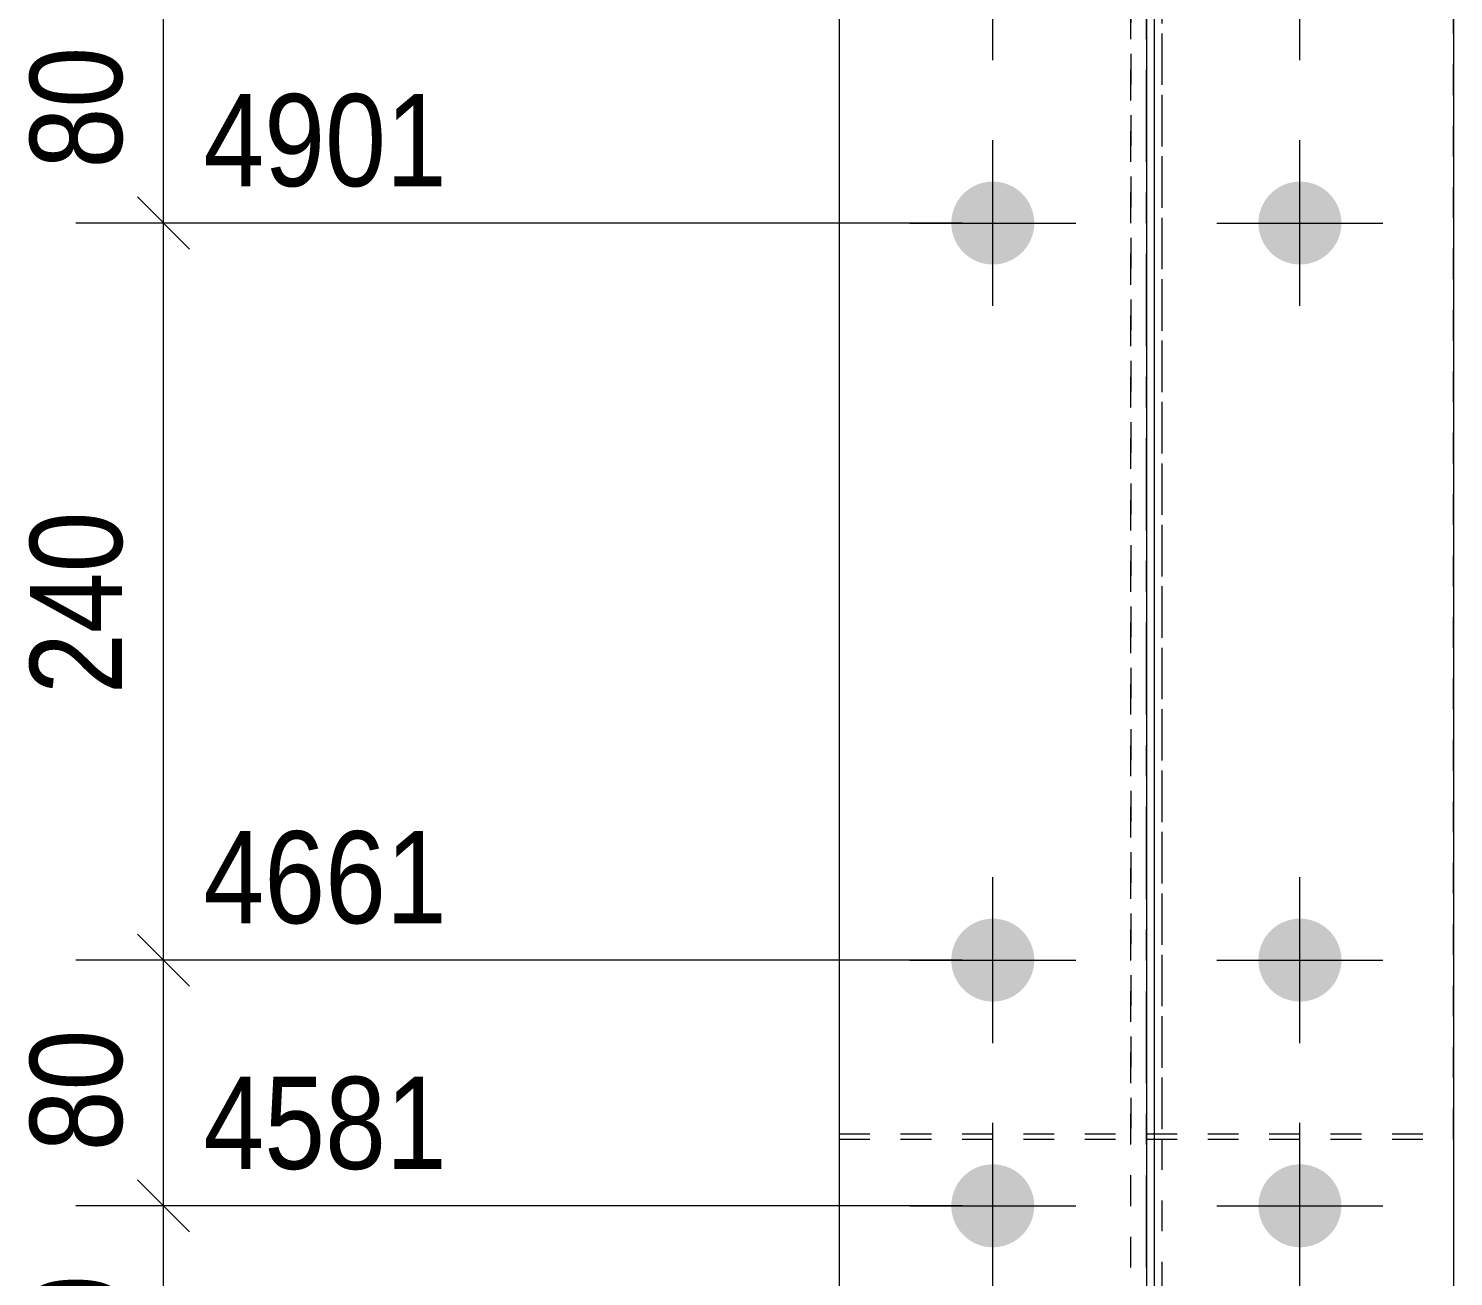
# Model space of a CAD drawing. Header units: millimetres. Extents: x 2 to 579, y 1 to 825.
# Drawn here: x 41.91 to 88.3, y 227.98 to 268.62 of the extents above; entities that cross this region are included whole.
import ezdxf

# ---------------------------------------------------------------- set-up
doc = ezdxf.new("R2010")
doc.units = ezdxf.units.MM
for name, pattern in [('XKITLINE00', [0]), ('XKITLINE01', [4, 1, -1, 1, -1]), ('XKITLINE03', [6, 3, -1, 1, -1])]:
    doc.linetypes.add(name, pattern=pattern)
for name, color, linetype, lineweight in [('Bolt', 3, 'Continuous', 0), ('Dimensions', 7, 'Continuous', 0), ('Part', 2, 'Continuous', 0)]:
    doc.layers.add(name, color=color, linetype=linetype, lineweight=lineweight)
doc.styles.add('ARIAL', font='ARIAL.TTF')

# ---------------------------------------------------------------- blocks, each defined once
blk = doc.blocks.new('*A49')
at = {"layer": 'Bolt'}
for points in [[(71.955, 262.315), (71.956, 262.349), (71.958, 262.382), (71.961, 262.415), (71.965, 262.448), (71.969, 262.48), (71.974, 262.513), (71.98, 262.546), (71.987, 262.578), (71.995, 262.61), (72.003, 262.642), (72.013, 262.674), (72.023, 262.706), (72.033, 262.737), (72.045, 262.768), (72.057, 262.799), (72.07, 262.829), (72.084, 262.859), (72.099, 262.889), (72.114, 262.919), (72.13, 262.948), (72.146, 262.976), (72.164, 263.005), (72.182, 263.032), (72.201, 263.06), (72.22, 263.086), (72.24, 263.113), (72.261, 263.139), (72.282, 263.164), (72.304, 263.189), (72.327, 263.213), (72.35, 263.237), (72.374, 263.26), (72.398, 263.283), (72.423, 263.305), (72.448, 263.326), (72.474, 263.347), (72.5, 263.367), (72.527, 263.386), (72.554, 263.405), (72.582, 263.423), (72.61, 263.44), (72.639, 263.457), (72.668, 263.473), (72.697, 263.488), (72.727, 263.503), (72.757, 263.516), (72.788, 263.53), (72.819, 263.542), (72.85, 263.553), (72.881, 263.564), (72.913, 263.574), (72.944, 263.583), (72.976, 263.592), (73.009, 263.599), (73.041, 263.606), (73.074, 263.612), (73.106, 263.618), (73.139, 263.622), (73.172, 263.626), (73.205, 263.629), (73.238, 263.631), (73.271, 263.632), (73.304, 263.632), (73.338, 263.632), (73.371, 263.631), (73.404, 263.629), (73.437, 263.626), (73.47, 263.622), (73.502, 263.618), (73.535, 263.612), (73.568, 263.606), (73.6, 263.599), (73.632, 263.592), (73.664, 263.583), (73.696, 263.574), (73.728, 263.564), (73.759, 263.553), (73.79, 263.542), (73.821, 263.53), (73.851, 263.516), (73.882, 263.503), (73.911, 263.488), (73.941, 263.473), (73.97, 263.457), (73.998, 263.44), (74.027, 263.423), (74.054, 263.405), (74.082, 263.386), (74.109, 263.367), (74.135, 263.347), (74.161, 263.326), (74.186, 263.305), (74.211, 263.283), (74.235, 263.26), (74.259, 263.237), (74.282, 263.213), (74.305, 263.189), (74.327, 263.164), (74.348, 263.139), (74.369, 263.113), (74.389, 263.086), (74.408, 263.06), (74.427, 263.032), (74.445, 263.005), (74.462, 262.976), (74.479, 262.948), (74.495, 262.919), (74.51, 262.889), (74.525, 262.859), (74.539, 262.829), (74.552, 262.799), (74.564, 262.768), (74.575, 262.737), (74.586, 262.706), (74.596, 262.674), (74.605, 262.642), (74.614, 262.61), (74.622, 262.578), (74.628, 262.546), (74.635, 262.513), (74.64, 262.48), (74.644, 262.448), (74.648, 262.415), (74.651, 262.382), (74.653, 262.349), (74.654, 262.315), (74.654, 262.282), (74.654, 262.249), (74.653, 262.216), (74.651, 262.183), (74.648, 262.15), (74.644, 262.117), (74.64, 262.084), (74.635, 262.051), (74.628, 262.019), (74.622, 261.987), (74.614, 261.954), (74.605, 261.922), (74.596, 261.89), (74.586, 261.859), (74.575, 261.827), (74.564, 261.796), (74.552, 261.766), (74.539, 261.735), (74.525, 261.705), (74.51, 261.675), (74.495, 261.646), (74.479, 261.617), (74.462, 261.588), (74.445, 261.56), (74.427, 261.532), (74.408, 261.505), (74.389, 261.478), (74.369, 261.452), (74.348, 261.426), (74.327, 261.401), (74.305, 261.376), (74.282, 261.351), (74.259, 261.328), (74.235, 261.305), (74.211, 261.282), (74.186, 261.26), (74.161, 261.239), (74.135, 261.218), (74.109, 261.198), (74.082, 261.179), (74.054, 261.16), (74.027, 261.142), (73.998, 261.124), (73.97, 261.108), (73.941, 261.092), (73.911, 261.076), (73.882, 261.062), (73.851, 261.048), (73.821, 261.035), (73.79, 261.023), (73.759, 261.011), (73.728, 261), (73.696, 260.99), (73.664, 260.981), (73.632, 260.973), (73.6, 260.965), (73.568, 260.958), (73.535, 260.952), (73.502, 260.947), (73.47, 260.942), (73.437, 260.939), (73.404, 260.936), (73.371, 260.934), (73.338, 260.933), (73.304, 260.932), (73.271, 260.933), (73.238, 260.934), (73.205, 260.936), (73.172, 260.939), (73.139, 260.942), (73.106, 260.947), (73.074, 260.952), (73.041, 260.958), (73.009, 260.965), (72.976, 260.973), (72.944, 260.981), (72.913, 260.99), (72.881, 261), (72.85, 261.011), (72.819, 261.023), (72.788, 261.035), (72.757, 261.048), (72.727, 261.062), (72.697, 261.076), (72.668, 261.092), (72.639, 261.108), (72.61, 261.124), (72.582, 261.142), (72.554, 261.16), (72.527, 261.179), (72.5, 261.198), (72.474, 261.218), (72.448, 261.239), (72.423, 261.26), (72.398, 261.282), (72.374, 261.305), (72.35, 261.328), (72.327, 261.351), (72.304, 261.376), (72.282, 261.401), (72.261, 261.426), (72.24, 261.452), (72.22, 261.478), (72.201, 261.505), (72.182, 261.532), (72.164, 261.56), (72.146, 261.588), (72.13, 261.617), (72.114, 261.646), (72.099, 261.675), (72.084, 261.705), (72.07, 261.735), (72.057, 261.766), (72.045, 261.796), (72.033, 261.827), (72.023, 261.859), (72.013, 261.89), (72.003, 261.922), (71.995, 261.954), (71.987, 261.987), (71.98, 262.019), (71.974, 262.051), (71.969, 262.084), (71.965, 262.117), (71.961, 262.15), (71.958, 262.183), (71.956, 262.216), (71.955, 262.249), (71.954, 262.282)], [(81.955, 262.315), (81.956, 262.349), (81.958, 262.382), (81.961, 262.415), (81.965, 262.448), (81.969, 262.48), (81.974, 262.513), (81.98, 262.546), (81.987, 262.578), (81.995, 262.61), (82.003, 262.642), (82.013, 262.674), (82.023, 262.706), (82.033, 262.737), (82.045, 262.768), (82.057, 262.799), (82.07, 262.829), (82.084, 262.859), (82.099, 262.889), (82.114, 262.919), (82.13, 262.948), (82.146, 262.976), (82.164, 263.005), (82.182, 263.032), (82.201, 263.06), (82.22, 263.086), (82.24, 263.113), (82.261, 263.139), (82.282, 263.164), (82.304, 263.189), (82.327, 263.213), (82.35, 263.237), (82.374, 263.26), (82.398, 263.283), (82.423, 263.305), (82.448, 263.326), (82.474, 263.347), (82.5, 263.367), (82.527, 263.386), (82.554, 263.405), (82.582, 263.423), (82.61, 263.44), (82.639, 263.457), (82.668, 263.473), (82.697, 263.488), (82.727, 263.503), (82.757, 263.516), (82.788, 263.53), (82.819, 263.542), (82.85, 263.553), (82.881, 263.564), (82.913, 263.574), (82.944, 263.583), (82.976, 263.592), (83.009, 263.599), (83.041, 263.606), (83.074, 263.612), (83.106, 263.618), (83.139, 263.622), (83.172, 263.626), (83.205, 263.629), (83.238, 263.631), (83.271, 263.632), (83.304, 263.632), (83.338, 263.632), (83.371, 263.631), (83.404, 263.629), (83.437, 263.626), (83.47, 263.622), (83.502, 263.618), (83.535, 263.612), (83.568, 263.606), (83.6, 263.599), (83.632, 263.592), (83.664, 263.583), (83.696, 263.574), (83.728, 263.564), (83.759, 263.553), (83.79, 263.542), (83.821, 263.53), (83.851, 263.516), (83.882, 263.503), (83.911, 263.488), (83.941, 263.473), (83.97, 263.457), (83.998, 263.44), (84.027, 263.423), (84.054, 263.405), (84.082, 263.386), (84.109, 263.367), (84.135, 263.347), (84.161, 263.326), (84.186, 263.305), (84.211, 263.283), (84.235, 263.26), (84.259, 263.237), (84.282, 263.213), (84.305, 263.189), (84.327, 263.164), (84.348, 263.139), (84.369, 263.113), (84.389, 263.086), (84.408, 263.06), (84.427, 263.032), (84.445, 263.005), (84.462, 262.976), (84.479, 262.948), (84.495, 262.919), (84.51, 262.889), (84.525, 262.859), (84.539, 262.829), (84.552, 262.799), (84.564, 262.768), (84.575, 262.737), (84.586, 262.706), (84.596, 262.674), (84.605, 262.642), (84.614, 262.61), (84.622, 262.578), (84.628, 262.546), (84.635, 262.513), (84.64, 262.48), (84.644, 262.448), (84.648, 262.415), (84.651, 262.382), (84.653, 262.349), (84.654, 262.315), (84.654, 262.282), (84.654, 262.249), (84.653, 262.216), (84.651, 262.183), (84.648, 262.15), (84.644, 262.117), (84.64, 262.084), (84.635, 262.051), (84.628, 262.019), (84.622, 261.987), (84.614, 261.954), (84.605, 261.922), (84.596, 261.89), (84.586, 261.859), (84.575, 261.827), (84.564, 261.796), (84.552, 261.766), (84.539, 261.735), (84.525, 261.705), (84.51, 261.675), (84.495, 261.646), (84.479, 261.617), (84.462, 261.588), (84.445, 261.56), (84.427, 261.532), (84.408, 261.505), (84.389, 261.478), (84.369, 261.452), (84.348, 261.426), (84.327, 261.401), (84.305, 261.376), (84.282, 261.351), (84.259, 261.328), (84.235, 261.305), (84.211, 261.282), (84.186, 261.26), (84.161, 261.239), (84.135, 261.218), (84.109, 261.198), (84.082, 261.179), (84.054, 261.16), (84.027, 261.142), (83.998, 261.124), (83.97, 261.108), (83.941, 261.092), (83.911, 261.076), (83.882, 261.062), (83.851, 261.048), (83.821, 261.035), (83.79, 261.023), (83.759, 261.011), (83.728, 261), (83.696, 260.99), (83.664, 260.981), (83.632, 260.973), (83.6, 260.965), (83.568, 260.958), (83.535, 260.952), (83.502, 260.947), (83.47, 260.942), (83.437, 260.939), (83.404, 260.936), (83.371, 260.934), (83.338, 260.933), (83.304, 260.932), (83.271, 260.933), (83.238, 260.934), (83.205, 260.936), (83.172, 260.939), (83.139, 260.942), (83.106, 260.947), (83.074, 260.952), (83.041, 260.958), (83.009, 260.965), (82.976, 260.973), (82.944, 260.981), (82.913, 260.99), (82.881, 261), (82.85, 261.011), (82.819, 261.023), (82.788, 261.035), (82.757, 261.048), (82.727, 261.062), (82.697, 261.076), (82.668, 261.092), (82.639, 261.108), (82.61, 261.124), (82.582, 261.142), (82.554, 261.16), (82.527, 261.179), (82.5, 261.198), (82.474, 261.218), (82.448, 261.239), (82.423, 261.26), (82.398, 261.282), (82.374, 261.305), (82.35, 261.328), (82.327, 261.351), (82.304, 261.376), (82.282, 261.401), (82.261, 261.426), (82.24, 261.452), (82.22, 261.478), (82.201, 261.505), (82.182, 261.532), (82.164, 261.56), (82.146, 261.588), (82.13, 261.617), (82.114, 261.646), (82.099, 261.675), (82.084, 261.705), (82.07, 261.735), (82.057, 261.766), (82.045, 261.796), (82.033, 261.827), (82.023, 261.859), (82.013, 261.89), (82.003, 261.922), (81.995, 261.954), (81.987, 261.987), (81.98, 262.019), (81.974, 262.051), (81.969, 262.084), (81.965, 262.117), (81.961, 262.15), (81.958, 262.183), (81.956, 262.216), (81.955, 262.249), (81.954, 262.282)], [(71.955, 238.315), (71.956, 238.349), (71.958, 238.382), (71.961, 238.415), (71.965, 238.448), (71.969, 238.48), (71.974, 238.513), (71.98, 238.546), (71.987, 238.578), (71.995, 238.61), (72.003, 238.642), (72.013, 238.674), (72.023, 238.706), (72.033, 238.737), (72.045, 238.768), (72.057, 238.799), (72.07, 238.829), (72.084, 238.859), (72.099, 238.889), (72.114, 238.919), (72.13, 238.948), (72.146, 238.976), (72.164, 239.005), (72.182, 239.032), (72.201, 239.06), (72.22, 239.086), (72.24, 239.113), (72.261, 239.139), (72.282, 239.164), (72.304, 239.189), (72.327, 239.213), (72.35, 239.237), (72.374, 239.26), (72.398, 239.283), (72.423, 239.305), (72.448, 239.326), (72.474, 239.347), (72.5, 239.367), (72.527, 239.386), (72.554, 239.405), (72.582, 239.423), (72.61, 239.44), (72.639, 239.457), (72.668, 239.473), (72.697, 239.488), (72.727, 239.503), (72.757, 239.516), (72.788, 239.53), (72.819, 239.542), (72.85, 239.553), (72.881, 239.564), (72.913, 239.574), (72.944, 239.583), (72.976, 239.592), (73.009, 239.599), (73.041, 239.606), (73.074, 239.612), (73.106, 239.618), (73.139, 239.622), (73.172, 239.626), (73.205, 239.629), (73.238, 239.631), (73.271, 239.632), (73.304, 239.632), (73.338, 239.632), (73.371, 239.631), (73.404, 239.629), (73.437, 239.626), (73.47, 239.622), (73.502, 239.618), (73.535, 239.612), (73.568, 239.606), (73.6, 239.599), (73.632, 239.592), (73.664, 239.583), (73.696, 239.574), (73.728, 239.564), (73.759, 239.553), (73.79, 239.542), (73.821, 239.53), (73.851, 239.516), (73.882, 239.503), (73.911, 239.488), (73.941, 239.473), (73.97, 239.457), (73.998, 239.44), (74.027, 239.423), (74.054, 239.405), (74.082, 239.386), (74.109, 239.367), (74.135, 239.347), (74.161, 239.326), (74.186, 239.305), (74.211, 239.283), (74.235, 239.26), (74.259, 239.237), (74.282, 239.213), (74.305, 239.189), (74.327, 239.164), (74.348, 239.139), (74.369, 239.113), (74.389, 239.086), (74.408, 239.06), (74.427, 239.032), (74.445, 239.005), (74.462, 238.976), (74.479, 238.948), (74.495, 238.919), (74.51, 238.889), (74.525, 238.859), (74.539, 238.829), (74.552, 238.799), (74.564, 238.768), (74.575, 238.737), (74.586, 238.706), (74.596, 238.674), (74.605, 238.642), (74.614, 238.61), (74.622, 238.578), (74.628, 238.546), (74.635, 238.513), (74.64, 238.48), (74.644, 238.448), (74.648, 238.415), (74.651, 238.382), (74.653, 238.349), (74.654, 238.315), (74.654, 238.282), (74.654, 238.249), (74.653, 238.216), (74.651, 238.183), (74.648, 238.15), (74.644, 238.117), (74.64, 238.084), (74.635, 238.051), (74.628, 238.019), (74.622, 237.987), (74.614, 237.954), (74.605, 237.922), (74.596, 237.89), (74.586, 237.859), (74.575, 237.827), (74.564, 237.796), (74.552, 237.766), (74.539, 237.735), (74.525, 237.705), (74.51, 237.675), (74.495, 237.646), (74.479, 237.617), (74.462, 237.588), (74.445, 237.56), (74.427, 237.532), (74.408, 237.505), (74.389, 237.478), (74.369, 237.452), (74.348, 237.426), (74.327, 237.401), (74.305, 237.376), (74.282, 237.351), (74.259, 237.328), (74.235, 237.305), (74.211, 237.282), (74.186, 237.26), (74.161, 237.239), (74.135, 237.218), (74.109, 237.198), (74.082, 237.179), (74.054, 237.16), (74.027, 237.142), (73.998, 237.124), (73.97, 237.108), (73.941, 237.092), (73.911, 237.076), (73.882, 237.062), (73.851, 237.048), (73.821, 237.035), (73.79, 237.023), (73.759, 237.011), (73.728, 237), (73.696, 236.99), (73.664, 236.981), (73.632, 236.973), (73.6, 236.965), (73.568, 236.958), (73.535, 236.952), (73.502, 236.947), (73.47, 236.942), (73.437, 236.939), (73.404, 236.936), (73.371, 236.934), (73.338, 236.933), (73.304, 236.932), (73.271, 236.933), (73.238, 236.934), (73.205, 236.936), (73.172, 236.939), (73.139, 236.942), (73.106, 236.947), (73.074, 236.952), (73.041, 236.958), (73.009, 236.965), (72.976, 236.973), (72.944, 236.981), (72.913, 236.99), (72.881, 237), (72.85, 237.011), (72.819, 237.023), (72.788, 237.035), (72.757, 237.048), (72.727, 237.062), (72.697, 237.076), (72.668, 237.092), (72.639, 237.108), (72.61, 237.124), (72.582, 237.142), (72.554, 237.16), (72.527, 237.179), (72.5, 237.198), (72.474, 237.218), (72.448, 237.239), (72.423, 237.26), (72.398, 237.282), (72.374, 237.305), (72.35, 237.328), (72.327, 237.351), (72.304, 237.376), (72.282, 237.401), (72.261, 237.426), (72.24, 237.452), (72.22, 237.478), (72.201, 237.505), (72.182, 237.532), (72.164, 237.56), (72.146, 237.588), (72.13, 237.617), (72.114, 237.646), (72.099, 237.675), (72.084, 237.705), (72.07, 237.735), (72.057, 237.766), (72.045, 237.796), (72.033, 237.827), (72.023, 237.859), (72.013, 237.89), (72.003, 237.922), (71.995, 237.954), (71.987, 237.987), (71.98, 238.019), (71.974, 238.051), (71.969, 238.084), (71.965, 238.117), (71.961, 238.15), (71.958, 238.183), (71.956, 238.216), (71.955, 238.249), (71.954, 238.282)], [(81.955, 238.315), (81.956, 238.349), (81.958, 238.382), (81.961, 238.415), (81.965, 238.448), (81.969, 238.48), (81.974, 238.513), (81.98, 238.546), (81.987, 238.578), (81.995, 238.61), (82.003, 238.642), (82.013, 238.674), (82.023, 238.706), (82.033, 238.737), (82.045, 238.768), (82.057, 238.799), (82.07, 238.829), (82.084, 238.859), (82.099, 238.889), (82.114, 238.919), (82.13, 238.948), (82.146, 238.976), (82.164, 239.005), (82.182, 239.032), (82.201, 239.06), (82.22, 239.086), (82.24, 239.113), (82.261, 239.139), (82.282, 239.164), (82.304, 239.189), (82.327, 239.213), (82.35, 239.237), (82.374, 239.26), (82.398, 239.283), (82.423, 239.305), (82.448, 239.326), (82.474, 239.347), (82.5, 239.367), (82.527, 239.386), (82.554, 239.405), (82.582, 239.423), (82.61, 239.44), (82.639, 239.457), (82.668, 239.473), (82.697, 239.488), (82.727, 239.503), (82.757, 239.516), (82.788, 239.53), (82.819, 239.542), (82.85, 239.553), (82.881, 239.564), (82.913, 239.574), (82.944, 239.583), (82.976, 239.592), (83.009, 239.599), (83.041, 239.606), (83.074, 239.612), (83.106, 239.618), (83.139, 239.622), (83.172, 239.626), (83.205, 239.629), (83.238, 239.631), (83.271, 239.632), (83.304, 239.632), (83.338, 239.632), (83.371, 239.631), (83.404, 239.629), (83.437, 239.626), (83.47, 239.622), (83.502, 239.618), (83.535, 239.612), (83.568, 239.606), (83.6, 239.599), (83.632, 239.592), (83.664, 239.583), (83.696, 239.574), (83.728, 239.564), (83.759, 239.553), (83.79, 239.542), (83.821, 239.53), (83.851, 239.516), (83.882, 239.503), (83.911, 239.488), (83.941, 239.473), (83.97, 239.457), (83.998, 239.44), (84.027, 239.423), (84.054, 239.405), (84.082, 239.386), (84.109, 239.367), (84.135, 239.347), (84.161, 239.326), (84.186, 239.305), (84.211, 239.283), (84.235, 239.26), (84.259, 239.237), (84.282, 239.213), (84.305, 239.189), (84.327, 239.164), (84.348, 239.139), (84.369, 239.113), (84.389, 239.086), (84.408, 239.06), (84.427, 239.032), (84.445, 239.005), (84.462, 238.976), (84.479, 238.948), (84.495, 238.919), (84.51, 238.889), (84.525, 238.859), (84.539, 238.829), (84.552, 238.799), (84.564, 238.768), (84.575, 238.737), (84.586, 238.706), (84.596, 238.674), (84.605, 238.642), (84.614, 238.61), (84.622, 238.578), (84.628, 238.546), (84.635, 238.513), (84.64, 238.48), (84.644, 238.448), (84.648, 238.415), (84.651, 238.382), (84.653, 238.349), (84.654, 238.315), (84.654, 238.282), (84.654, 238.249), (84.653, 238.216), (84.651, 238.183), (84.648, 238.15), (84.644, 238.117), (84.64, 238.084), (84.635, 238.051), (84.628, 238.019), (84.622, 237.987), (84.614, 237.954), (84.605, 237.922), (84.596, 237.89), (84.586, 237.859), (84.575, 237.827), (84.564, 237.796), (84.552, 237.766), (84.539, 237.735), (84.525, 237.705), (84.51, 237.675), (84.495, 237.646), (84.479, 237.617), (84.462, 237.588), (84.445, 237.56), (84.427, 237.532), (84.408, 237.505), (84.389, 237.478), (84.369, 237.452), (84.348, 237.426), (84.327, 237.401), (84.305, 237.376), (84.282, 237.351), (84.259, 237.328), (84.235, 237.305), (84.211, 237.282), (84.186, 237.26), (84.161, 237.239), (84.135, 237.218), (84.109, 237.198), (84.082, 237.179), (84.054, 237.16), (84.027, 237.142), (83.998, 237.124), (83.97, 237.108), (83.941, 237.092), (83.911, 237.076), (83.882, 237.062), (83.851, 237.048), (83.821, 237.035), (83.79, 237.023), (83.759, 237.011), (83.728, 237), (83.696, 236.99), (83.664, 236.981), (83.632, 236.973), (83.6, 236.965), (83.568, 236.958), (83.535, 236.952), (83.502, 236.947), (83.47, 236.942), (83.437, 236.939), (83.404, 236.936), (83.371, 236.934), (83.338, 236.933), (83.304, 236.932), (83.271, 236.933), (83.238, 236.934), (83.205, 236.936), (83.172, 236.939), (83.139, 236.942), (83.106, 236.947), (83.074, 236.952), (83.041, 236.958), (83.009, 236.965), (82.976, 236.973), (82.944, 236.981), (82.913, 236.99), (82.881, 237), (82.85, 237.011), (82.819, 237.023), (82.788, 237.035), (82.757, 237.048), (82.727, 237.062), (82.697, 237.076), (82.668, 237.092), (82.639, 237.108), (82.61, 237.124), (82.582, 237.142), (82.554, 237.16), (82.527, 237.179), (82.5, 237.198), (82.474, 237.218), (82.448, 237.239), (82.423, 237.26), (82.398, 237.282), (82.374, 237.305), (82.35, 237.328), (82.327, 237.351), (82.304, 237.376), (82.282, 237.401), (82.261, 237.426), (82.24, 237.452), (82.22, 237.478), (82.201, 237.505), (82.182, 237.532), (82.164, 237.56), (82.146, 237.588), (82.13, 237.617), (82.114, 237.646), (82.099, 237.675), (82.084, 237.705), (82.07, 237.735), (82.057, 237.766), (82.045, 237.796), (82.033, 237.827), (82.023, 237.859), (82.013, 237.89), (82.003, 237.922), (81.995, 237.954), (81.987, 237.987), (81.98, 238.019), (81.974, 238.051), (81.969, 238.084), (81.965, 238.117), (81.961, 238.15), (81.958, 238.183), (81.956, 238.216), (81.955, 238.249), (81.954, 238.282)], [(71.955, 230.315), (71.956, 230.349), (71.958, 230.382), (71.961, 230.415), (71.965, 230.448), (71.969, 230.48), (71.974, 230.513), (71.98, 230.546), (71.987, 230.578), (71.995, 230.61), (72.003, 230.642), (72.013, 230.674), (72.023, 230.706), (72.033, 230.737), (72.045, 230.768), (72.057, 230.799), (72.07, 230.829), (72.084, 230.859), (72.099, 230.889), (72.114, 230.919), (72.13, 230.948), (72.146, 230.976), (72.164, 231.005), (72.182, 231.032), (72.201, 231.06), (72.22, 231.086), (72.24, 231.113), (72.261, 231.139), (72.282, 231.164), (72.304, 231.189), (72.327, 231.213), (72.35, 231.237), (72.374, 231.26), (72.398, 231.283), (72.423, 231.305), (72.448, 231.326), (72.474, 231.347), (72.5, 231.367), (72.527, 231.386), (72.554, 231.405), (72.582, 231.423), (72.61, 231.44), (72.639, 231.457), (72.668, 231.473), (72.697, 231.488), (72.727, 231.503), (72.757, 231.516), (72.788, 231.53), (72.819, 231.542), (72.85, 231.553), (72.881, 231.564), (72.913, 231.574), (72.944, 231.583), (72.976, 231.592), (73.009, 231.599), (73.041, 231.606), (73.074, 231.612), (73.106, 231.618), (73.139, 231.622), (73.172, 231.626), (73.205, 231.629), (73.238, 231.631), (73.271, 231.632), (73.304, 231.632), (73.338, 231.632), (73.371, 231.631), (73.404, 231.629), (73.437, 231.626), (73.47, 231.622), (73.502, 231.618), (73.535, 231.612), (73.568, 231.606), (73.6, 231.599), (73.632, 231.592), (73.664, 231.583), (73.696, 231.574), (73.728, 231.564), (73.759, 231.553), (73.79, 231.542), (73.821, 231.53), (73.851, 231.516), (73.882, 231.503), (73.911, 231.488), (73.941, 231.473), (73.97, 231.457), (73.998, 231.44), (74.027, 231.423), (74.054, 231.405), (74.082, 231.386), (74.109, 231.367), (74.135, 231.347), (74.161, 231.326), (74.186, 231.305), (74.211, 231.283), (74.235, 231.26), (74.259, 231.237), (74.282, 231.213), (74.305, 231.189), (74.327, 231.164), (74.348, 231.139), (74.369, 231.113), (74.389, 231.086), (74.408, 231.06), (74.427, 231.032), (74.445, 231.005), (74.462, 230.976), (74.479, 230.948), (74.495, 230.919), (74.51, 230.889), (74.525, 230.859), (74.539, 230.829), (74.552, 230.799), (74.564, 230.768), (74.575, 230.737), (74.586, 230.706), (74.596, 230.674), (74.605, 230.642), (74.614, 230.61), (74.622, 230.578), (74.628, 230.546), (74.635, 230.513), (74.64, 230.48), (74.644, 230.448), (74.648, 230.415), (74.651, 230.382), (74.653, 230.349), (74.654, 230.315), (74.654, 230.282), (74.654, 230.249), (74.653, 230.216), (74.651, 230.183), (74.648, 230.15), (74.644, 230.117), (74.64, 230.084), (74.635, 230.051), (74.628, 230.019), (74.622, 229.987), (74.614, 229.954), (74.605, 229.922), (74.596, 229.89), (74.586, 229.859), (74.575, 229.827), (74.564, 229.796), (74.552, 229.766), (74.539, 229.735), (74.525, 229.705), (74.51, 229.675), (74.495, 229.646), (74.479, 229.617), (74.462, 229.588), (74.445, 229.56), (74.427, 229.532), (74.408, 229.505), (74.389, 229.478), (74.369, 229.452), (74.348, 229.426), (74.327, 229.401), (74.305, 229.376), (74.282, 229.351), (74.259, 229.328), (74.235, 229.305), (74.211, 229.282), (74.186, 229.26), (74.161, 229.239), (74.135, 229.218), (74.109, 229.198), (74.082, 229.179), (74.054, 229.16), (74.027, 229.142), (73.998, 229.124), (73.97, 229.108), (73.941, 229.092), (73.911, 229.076), (73.882, 229.062), (73.851, 229.048), (73.821, 229.035), (73.79, 229.023), (73.759, 229.011), (73.728, 229), (73.696, 228.99), (73.664, 228.981), (73.632, 228.973), (73.6, 228.965), (73.568, 228.958), (73.535, 228.952), (73.502, 228.947), (73.47, 228.942), (73.437, 228.939), (73.404, 228.936), (73.371, 228.934), (73.338, 228.933), (73.304, 228.932), (73.271, 228.933), (73.238, 228.934), (73.205, 228.936), (73.172, 228.939), (73.139, 228.942), (73.106, 228.947), (73.074, 228.952), (73.041, 228.958), (73.009, 228.965), (72.976, 228.973), (72.944, 228.981), (72.913, 228.99), (72.881, 229), (72.85, 229.011), (72.819, 229.023), (72.788, 229.035), (72.757, 229.048), (72.727, 229.062), (72.697, 229.076), (72.668, 229.092), (72.639, 229.108), (72.61, 229.124), (72.582, 229.142), (72.554, 229.16), (72.527, 229.179), (72.5, 229.198), (72.474, 229.218), (72.448, 229.239), (72.423, 229.26), (72.398, 229.282), (72.374, 229.305), (72.35, 229.328), (72.327, 229.351), (72.304, 229.376), (72.282, 229.401), (72.261, 229.426), (72.24, 229.452), (72.22, 229.478), (72.201, 229.505), (72.182, 229.532), (72.164, 229.56), (72.146, 229.588), (72.13, 229.617), (72.114, 229.646), (72.099, 229.675), (72.084, 229.705), (72.07, 229.735), (72.057, 229.766), (72.045, 229.796), (72.033, 229.827), (72.023, 229.859), (72.013, 229.89), (72.003, 229.922), (71.995, 229.954), (71.987, 229.987), (71.98, 230.019), (71.974, 230.051), (71.969, 230.084), (71.965, 230.117), (71.961, 230.15), (71.958, 230.183), (71.956, 230.216), (71.955, 230.249), (71.954, 230.282)], [(81.955, 230.315), (81.956, 230.349), (81.958, 230.382), (81.961, 230.415), (81.965, 230.448), (81.969, 230.48), (81.974, 230.513), (81.98, 230.546), (81.987, 230.578), (81.995, 230.61), (82.003, 230.642), (82.013, 230.674), (82.023, 230.706), (82.033, 230.737), (82.045, 230.768), (82.057, 230.799), (82.07, 230.829), (82.084, 230.859), (82.099, 230.889), (82.114, 230.919), (82.13, 230.948), (82.146, 230.976), (82.164, 231.005), (82.182, 231.032), (82.201, 231.06), (82.22, 231.086), (82.24, 231.113), (82.261, 231.139), (82.282, 231.164), (82.304, 231.189), (82.327, 231.213), (82.35, 231.237), (82.374, 231.26), (82.398, 231.283), (82.423, 231.305), (82.448, 231.326), (82.474, 231.347), (82.5, 231.367), (82.527, 231.386), (82.554, 231.405), (82.582, 231.423), (82.61, 231.44), (82.639, 231.457), (82.668, 231.473), (82.697, 231.488), (82.727, 231.503), (82.757, 231.516), (82.788, 231.53), (82.819, 231.542), (82.85, 231.553), (82.881, 231.564), (82.913, 231.574), (82.944, 231.583), (82.976, 231.592), (83.009, 231.599), (83.041, 231.606), (83.074, 231.612), (83.106, 231.618), (83.139, 231.622), (83.172, 231.626), (83.205, 231.629), (83.238, 231.631), (83.271, 231.632), (83.304, 231.632), (83.338, 231.632), (83.371, 231.631), (83.404, 231.629), (83.437, 231.626), (83.47, 231.622), (83.502, 231.618), (83.535, 231.612), (83.568, 231.606), (83.6, 231.599), (83.632, 231.592), (83.664, 231.583), (83.696, 231.574), (83.728, 231.564), (83.759, 231.553), (83.79, 231.542), (83.821, 231.53), (83.851, 231.516), (83.882, 231.503), (83.911, 231.488), (83.941, 231.473), (83.97, 231.457), (83.998, 231.44), (84.027, 231.423), (84.054, 231.405), (84.082, 231.386), (84.109, 231.367), (84.135, 231.347), (84.161, 231.326), (84.186, 231.305), (84.211, 231.283), (84.235, 231.26), (84.259, 231.237), (84.282, 231.213), (84.305, 231.189), (84.327, 231.164), (84.348, 231.139), (84.369, 231.113), (84.389, 231.086), (84.408, 231.06), (84.427, 231.032), (84.445, 231.005), (84.462, 230.976), (84.479, 230.948), (84.495, 230.919), (84.51, 230.889), (84.525, 230.859), (84.539, 230.829), (84.552, 230.799), (84.564, 230.768), (84.575, 230.737), (84.586, 230.706), (84.596, 230.674), (84.605, 230.642), (84.614, 230.61), (84.622, 230.578), (84.628, 230.546), (84.635, 230.513), (84.64, 230.48), (84.644, 230.448), (84.648, 230.415), (84.651, 230.382), (84.653, 230.349), (84.654, 230.315), (84.654, 230.282), (84.654, 230.249), (84.653, 230.216), (84.651, 230.183), (84.648, 230.15), (84.644, 230.117), (84.64, 230.084), (84.635, 230.051), (84.628, 230.019), (84.622, 229.987), (84.614, 229.954), (84.605, 229.922), (84.596, 229.89), (84.586, 229.859), (84.575, 229.827), (84.564, 229.796), (84.552, 229.766), (84.539, 229.735), (84.525, 229.705), (84.51, 229.675), (84.495, 229.646), (84.479, 229.617), (84.462, 229.588), (84.445, 229.56), (84.427, 229.532), (84.408, 229.505), (84.389, 229.478), (84.369, 229.452), (84.348, 229.426), (84.327, 229.401), (84.305, 229.376), (84.282, 229.351), (84.259, 229.328), (84.235, 229.305), (84.211, 229.282), (84.186, 229.26), (84.161, 229.239), (84.135, 229.218), (84.109, 229.198), (84.082, 229.179), (84.054, 229.16), (84.027, 229.142), (83.998, 229.124), (83.97, 229.108), (83.941, 229.092), (83.911, 229.076), (83.882, 229.062), (83.851, 229.048), (83.821, 229.035), (83.79, 229.023), (83.759, 229.011), (83.728, 229), (83.696, 228.99), (83.664, 228.981), (83.632, 228.973), (83.6, 228.965), (83.568, 228.958), (83.535, 228.952), (83.502, 228.947), (83.47, 228.942), (83.437, 228.939), (83.404, 228.936), (83.371, 228.934), (83.338, 228.933), (83.304, 228.932), (83.271, 228.933), (83.238, 228.934), (83.205, 228.936), (83.172, 228.939), (83.139, 228.942), (83.106, 228.947), (83.074, 228.952), (83.041, 228.958), (83.009, 228.965), (82.976, 228.973), (82.944, 228.981), (82.913, 228.99), (82.881, 229), (82.85, 229.011), (82.819, 229.023), (82.788, 229.035), (82.757, 229.048), (82.727, 229.062), (82.697, 229.076), (82.668, 229.092), (82.639, 229.108), (82.61, 229.124), (82.582, 229.142), (82.554, 229.16), (82.527, 229.179), (82.5, 229.198), (82.474, 229.218), (82.448, 229.239), (82.423, 229.26), (82.398, 229.282), (82.374, 229.305), (82.35, 229.328), (82.327, 229.351), (82.304, 229.376), (82.282, 229.401), (82.261, 229.426), (82.24, 229.452), (82.22, 229.478), (82.201, 229.505), (82.182, 229.532), (82.164, 229.56), (82.146, 229.588), (82.13, 229.617), (82.114, 229.646), (82.099, 229.675), (82.084, 229.705), (82.07, 229.735), (82.057, 229.766), (82.045, 229.796), (82.033, 229.827), (82.023, 229.859), (82.013, 229.89), (82.003, 229.922), (81.995, 229.954), (81.987, 229.987), (81.98, 230.019), (81.974, 230.051), (81.969, 230.084), (81.965, 230.117), (81.961, 230.15), (81.958, 230.183), (81.956, 230.216), (81.955, 230.249), (81.954, 230.282)]]:
    blk.add_hatch(color=3, dxfattribs=at).paths.add_polyline_path(points, flags=17)
at = {"layer": 'Bolt', "color": 3, "linetype": 'XKITLINE00', "lineweight": 0}
for p, q in [((73.304, 267.582), (73.304, 272.982)), ((83.304, 267.582), (83.304, 272.982)), ((73.304, 259.582), (73.304, 264.982)), ((83.304, 259.582), (83.304, 264.982)), ((70.604, 262.282), (76.004, 262.282)), ((80.604, 262.282), (86.004, 262.282)), ((73.304, 235.582), (73.304, 240.982)), ((83.304, 235.582), (83.304, 240.982)), ((70.604, 238.282), (76.004, 238.282)), ((80.604, 238.282), (86.004, 238.282)), ((73.304, 227.582), (73.304, 232.982)), ((83.304, 227.582), (83.304, 232.982)), ((70.604, 230.282), (76.004, 230.282)), ((80.604, 230.282), (86.004, 230.282))]:
    blk.add_line(p, q, dxfattribs=at)
blk = doc.blocks.new('*A62')
at = {"layer": 'Part', "color": 2, "linetype": 'XKITLINE00', "lineweight": 0}
for p, q in [((68.304, 667.574), (68.304, 150.275)), ((88.304, 667.574), (88.304, 150.275))]:
    blk.add_line(p, q, dxfattribs=at)
at = {"layer": 'Part', "color": 7, "linetype": 'XKITLINE01', "lineweight": 0}
for p, q in [((77.804, 150.275), (77.804, 666.456)), ((78.804, 666.456), (78.804, 150.275))]:
    blk.add_line(p, q, dxfattribs=at)
at = {"layer": 'Part', "color": 7, "linetype": 'XKITLINE03', "lineweight": 0}
blk.add_line((78.304, 150.275), (78.304, 660.1), dxfattribs=at)
blk = doc.blocks.new('*A75')
at = {"layer": 'Part', "color": 7, "linetype": 'XKITLINE01', "lineweight": 0}
for p, q in [((77.804, 631.797), (77.804, 232.626)), ((78.804, 631.778), (78.804, 232.626)), ((68.304, 603.982), (68.304, 232.451)), ((88.304, 232.451), (88.304, 603.982)), ((68.304, 232.626), (88.304, 232.626)), ((68.304, 232.451), (88.304, 232.451))]:
    blk.add_line(p, q, dxfattribs=at)
blk = doc.blocks.new('*A207')
at = {"layer": 'Dimensions', "color": 7, "linetype": 'XKITLINE00', "lineweight": 0}
for p, q in [((78.304, 549.151), (78.304, 175.775)), ((78.554, 549.151), (78.554, 175.775))]:
    blk.add_line(p, q, dxfattribs=at)
blk = doc.blocks.new('*A208')
at = {"layer": 'Dimensions', "color": 7, "linetype": 'XKITLINE00', "lineweight": 0}
for p, q in [((78.304, 419.151), (78.304, 187.775)), ((78.554, 419.151), (78.554, 187.775))]:
    blk.add_line(p, q, dxfattribs=at)
blk = doc.blocks.new('*A222')
at = {"layer": 'Dimensions', "color": 7, "linetype": 'XKITLINE00', "lineweight": 0}
for p, q in [((45.456, 231.131), (47.153, 229.434)), ((72.304, 230.282), (43.454, 230.282)), ((46.304, 222.282), (46.304, 230.282)), ((45.456, 223.131), (47.153, 221.434)), ((72.304, 222.282), (43.454, 222.282))]:
    blk.add_line(p, q, dxfattribs=at)
at = {"layer": 'Dimensions', "color": 3}
for p in [(46.304, 230.282), (46.304, 222.282)]:
    blk.add_point(p, dxfattribs=at)
at = {"layer": 'Dimensions', "color": 3, "style": 'ARIAL', "width": 0.85}
blk.add_text('4581', height=3, dxfattribs=at).set_placement((47.604, 231.482))
blk.add_text('80', height=3, rotation=90.0002, dxfattribs=at).set_placement((44.954, 224.057))
blk = doc.blocks.new('*A223')
at = {"layer": 'Dimensions', "color": 7, "linetype": 'XKITLINE00', "lineweight": 0}
for p, q in [((45.456, 239.131), (47.153, 237.434)), ((72.304, 238.282), (43.454, 238.282)), ((46.304, 230.282), (46.304, 238.282)), ((45.456, 231.131), (47.153, 229.434)), ((72.304, 230.282), (43.454, 230.282))]:
    blk.add_line(p, q, dxfattribs=at)
at = {"layer": 'Dimensions', "color": 3}
for p in [(46.304, 238.282), (46.304, 230.282)]:
    blk.add_point(p, dxfattribs=at)
at = {"layer": 'Dimensions', "color": 3, "style": 'ARIAL', "width": 0.85}
blk.add_text('4661', height=3, dxfattribs=at).set_placement((47.604, 239.482))
blk.add_text('80', height=3, rotation=90.0002, dxfattribs=at).set_placement((44.954, 232.057))
blk = doc.blocks.new('*A224')
at = {"layer": 'Dimensions', "color": 7, "linetype": 'XKITLINE00', "lineweight": 0}
for p, q in [((45.456, 263.131), (47.153, 261.434)), ((72.304, 262.282), (43.454, 262.282)), ((46.304, 238.282), (46.304, 262.282)), ((45.456, 239.131), (47.153, 237.434)), ((72.304, 238.282), (43.454, 238.282))]:
    blk.add_line(p, q, dxfattribs=at)
at = {"layer": 'Dimensions', "color": 3}
for p in [(46.304, 262.282), (46.304, 238.282)]:
    blk.add_point(p, dxfattribs=at)
at = {"layer": 'Dimensions', "color": 3, "style": 'ARIAL', "width": 0.85}
blk.add_text('4901', height=3, dxfattribs=at).set_placement((47.604, 263.482))
blk.add_text('240', height=3, rotation=90.0002, dxfattribs=at).set_placement((44.954, 246.945))
blk = doc.blocks.new('*A225')
at = {"layer": 'Dimensions', "color": 7, "linetype": 'XKITLINE00', "lineweight": 0}
for p, q in [((45.456, 271.131), (47.153, 269.434)), ((72.304, 270.282), (43.454, 270.282)), ((46.304, 262.282), (46.304, 270.282)), ((45.456, 263.131), (47.153, 261.434)), ((72.304, 262.282), (43.454, 262.282))]:
    blk.add_line(p, q, dxfattribs=at)
at = {"layer": 'Dimensions', "color": 3}
for p in [(46.304, 270.282), (46.304, 262.282)]:
    blk.add_point(p, dxfattribs=at)
at = {"layer": 'Dimensions', "color": 3, "style": 'ARIAL', "width": 0.85}
blk.add_text('4981', height=3, dxfattribs=at).set_placement((47.604, 271.482))
blk.add_text('80', height=3, rotation=90.0002, dxfattribs=at).set_placement((44.954, 264.057))
blk = doc.blocks.new('*A231')
at = {"layer": 'Dimensions', "color": 7, "linetype": 'XKITLINE00', "lineweight": 0}
for p, q in [((78.304, 309.151), (78.304, 155.775)), ((78.554, 309.151), (78.554, 155.775))]:
    blk.add_line(p, q, dxfattribs=at)

msp = doc.modelspace()

# ---------------------------------------------------------------- block references
at = {"lineweight": 0}
for name in ['*A75', '*A207', '*A208', '*A231', '*A49', '*A225', '*A224', '*A223', '*A222']:
    msp.add_blockref(name, (0, 0), dxfattribs=at)
at = {"layer": 'Part', "lineweight": 0}
msp.add_blockref('*A62', (0, 0), dxfattribs=at)

doc.saveas('drawing.dxf')
